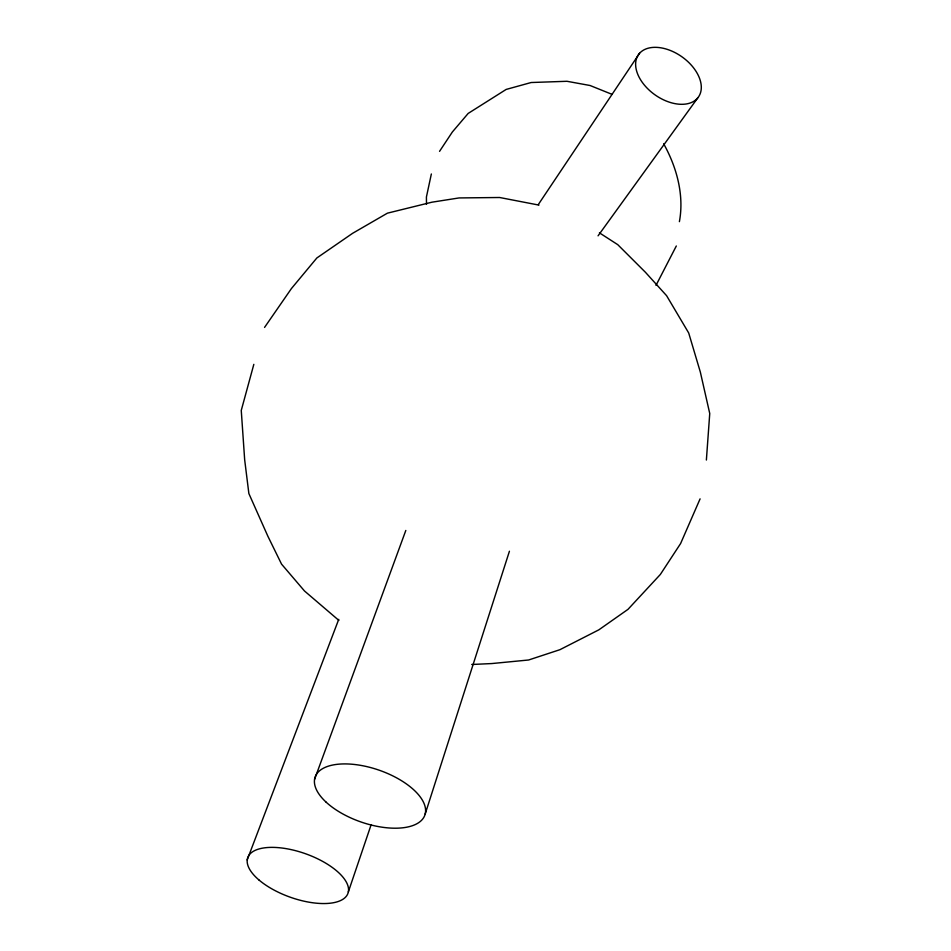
<?xml version="1.0" encoding="UTF-8"?>
<svg xmlns="http://www.w3.org/2000/svg" width="951" height="951" viewBox="0 0 951 951"><rect width="100%" height="100%" fill="white"/><g stroke="black" fill="none" stroke-linecap="round" stroke-linejoin="round"><path stroke-width="1.43" d="M706.379 460.034L709.743 413.507L700.34 372.079L688.702 332.981L666.592 295.678L645.396 272.248L617.77 244.669L599.439 232.852M679.394 221.654C684.363 195.003 676.672 167.103 663.655 143.779M431.35 173.974L426.417 197L426.488 204.382M253.834 364.352L241.257 410.428L244.669 459.785L248.865 493.545L267.861 536.209L281.555 564.133L304.486 590.975L338.853 620.385M425.18 814.032L509.427 551.235M348.316 891.967L371.163 824.636M314.579 779.345L405.815 530.456M247.189 859.93L338.734 619.363M700.091 498.859L680.607 543.532L660.351 574.452L627.993 609.353L598.845 629.835L559.925 649.688L528.613 659.994L491.774 663.56L471.732 664.487M676.316 245.988L655.988 285.383M439.552 151.34L452.379 131.963L468.165 113.431L506.17 89.43L531.157 82.523L566.962 81.287L590.084 85.507L612.111 94.375M538.254 204.643L639.571 53.268M264.556 327.406L291.434 288.545L316.849 257.971L352.583 233.328L387.426 213.167L431.944 202.194L459.036 197.939L499.62 197.499L538.944 205.095M598.06 235.836L697.725 97.941A36.709 23.311 35.3 0 0 666.77 49.214A36.709 23.311 35.3 0 0 640.891 80.288A36.709 23.311 35.3 0 0 697.725 97.941M258.862 879.889A53.197 23.038 19.6 0 0 345.403 897.292A53.197 23.038 19.6 0 0 289.211 849.207A53.197 23.038 19.6 0 0 258.862 879.889M326.169 802.204A58.059 27.436 19.1 0 0 421.543 820.309A58.059 27.436 19.1 0 0 362.307 765.662A58.059 27.436 19.1 0 0 326.169 802.204"/></g></svg>
